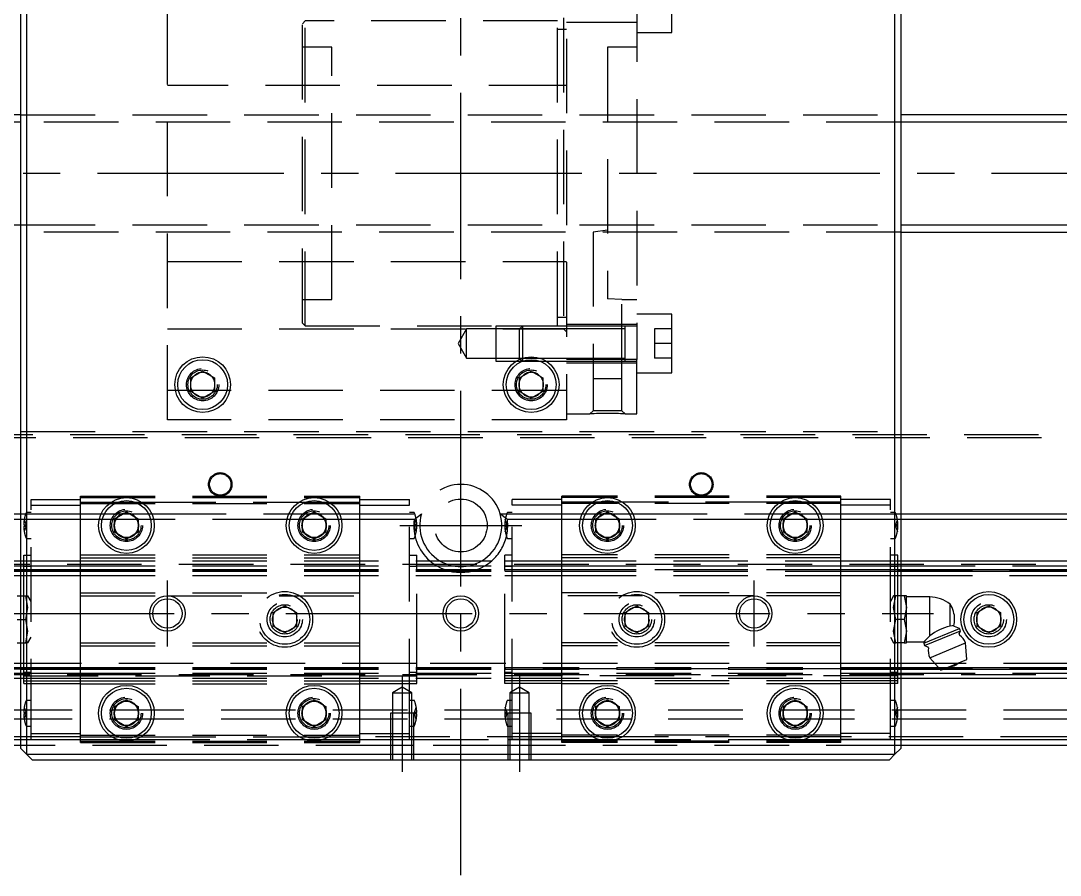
# Model space of a CAD drawing. Extents: x -33 to 1029, y -350 to 120.
# Drawn here: x 335 to 512.2, y -119.6 to 26 of the extents above; entities that cross this region are included whole.
import ezdxf

# ---------------------------------------------------------------- set-up
doc = ezdxf.new("R2010")
doc.units = 0
doc.linetypes.add('CENTER', pattern=[50.8, 31.75, -6.35, 6.35, -6.35])
doc.linetypes.add('DASHED', pattern=[19.05, 12.7, -6.35])
doc.layers.get('0').update_dxf_attribs({"linetype": 'CONTINUOUS'})
doc.layers.add('CENTER', color=1, linetype='CENTER')

msp = doc.modelspace()

# ---------------------------------------------------------------- linework, layer by layer
at = {"color": 7, "linetype": 'CONTINUOUS'}
for p, q in [((335, -98), (335, 98)), ((336, 99), (336, -99)), ((484, -99), (484, 99)), ((485, 98), (485, -98)), ((335, 10), (28, 10)), ((763, 10), (485, 10)), ((485, -10), (763, -10)), ((364, -34.85), (366, -33.69)), ((364, -37.15), (364, -34.85)), ((366, -33.69), (368, -34.85)), ((368, -34.85), (368, -37.15)), ((420, -34.85), (422, -33.69)), ((420, -37.15), (420, -34.85)), ((422, -33.69), (424, -34.85)), ((424, -34.85), (424, -37.15)), ((366, -38.31), (364, -37.15)), ((368, -37.15), (366, -38.31)), ((422, -38.31), (420, -37.15)), ((424, -37.15), (422, -38.31)), ((296.71, -58), (335, -58)), ((351, -58.85), (353, -57.69)), ((353, -57.69), (355, -58.85)), ((383, -58.85), (385, -57.69)), ((385, -57.69), (387, -58.85)), ((433, -58.85), (435, -57.69)), ((435, -57.69), (437, -58.85)), ((465, -58.85), (467, -57.69)), ((467, -57.69), (469, -58.85)), ((485, -58), (523.29, -58)), ((335, -59), (297.94, -59)), ((351, -61.15), (351, -58.85)), ((355, -58.85), (355, -61.15)), ((383, -61.15), (383, -58.85)), ((387, -58.85), (387, -61.15)), ((433, -61.15), (433, -58.85)), ((437, -58.85), (437, -61.15)), ((465, -61.15), (465, -58.85)), ((469, -58.85), (469, -61.15)), ((522.06, -59), (485, -59)), ((353, -62.31), (351, -61.15)), ((355, -61.15), (353, -62.31)), ((385, -62.31), (383, -61.15)), ((387, -61.15), (385, -62.31)), ((435, -62.31), (433, -61.15)), ((437, -61.15), (435, -62.31)), ((467, -62.31), (465, -61.15)), ((469, -61.15), (467, -62.31)), ((0, -66), (335, -66)), ((485, -66), (820, -66)), ((0, -67.52), (335, -67.52)), ((0, -67.8), (335, -67.8)), ((485, -67.52), (820, -67.52)), ((485, -67.8), (820, -67.8)), ((334.4, -72), (335, -72)), ((485.6, -72), (485, -72)), ((485.96, -72), (485.6, -72)), ((485.6, -72), (485.96, -74)), ((485.96, -74), (485.96, -72)), ((489.96, -72.15), (485.96, -72.15)), ((489.96, -78.83), (489.96, -72.15)), ((485.96, -74), (485.6, -76)), ((485.96, -78), (485.96, -74)), ((493.4, -77.18), (493.4, -73.4)), ((498, -74.85), (500, -73.69)), ((500, -73.69), (502, -74.85)), ((334.4, -76), (335, -76)), ((485.6, -76), (485, -76)), ((485.6, -76), (485.96, -78)), ((498, -77.15), (498, -74.85)), ((502, -74.85), (502, -77.15)), ((488.92, -80.08), (495.02, -77.56)), ((489.07, -80.45), (495.17, -77.93)), ((494.06, -77.07), (493.4, -77.18)), ((495.02, -77.56), (493.9, -77.09)), ((494.96, -78.44), (495.17, -77.93)), ((495.17, -77.93), (495.02, -77.56)), ((500, -78.31), (498, -77.15)), ((502, -77.15), (500, -78.31)), ((485.96, -78), (485.6, -80)), ((485.96, -80), (485.96, -78)), ((489.96, -78.83), (488.92, -79.85)), ((489.1, -79.64), (488.92, -80.08)), ((334.4, -80), (335, -80)), ((485.6, -80), (485, -80)), ((485.6, -80), (485.96, -80)), ((485.96, -79.85), (488.92, -79.85)), ((488.92, -80.08), (489.07, -80.45)), ((489.07, -80.45), (489.58, -80.66)), ((489.93, -82.53), (496.03, -80)), ((496.23, -82.84), (496.03, -80)), ((489.93, -82.53), (491.8, -84.68)), ((491.8, -84.68), (496.23, -82.84)), ((328.62, -84.2), (335, -84.2)), ((485, -84.2), (491.38, -84.2)), ((485, -84.48), (491.63, -84.48)), ((492.27, -84.48), (820, -84.48)), ((492.95, -84.2), (820, -84.2)), ((0, -86), (335, -86)), ((485, -86), (820, -86)), ((351, -90.85), (353, -89.69)), ((353, -89.69), (355, -90.85)), ((383, -90.85), (385, -89.69)), ((385, -89.69), (387, -90.85)), ((433, -90.85), (435, -89.69)), ((435, -89.69), (437, -90.85)), ((465, -90.85), (467, -89.69)), ((467, -89.69), (469, -90.85)), ((351, -93.15), (351, -90.85)), ((355, -90.85), (355, -93.15)), ((383, -93.15), (383, -90.85)), ((387, -90.85), (387, -93.15)), ((433, -93.15), (433, -90.85)), ((437, -90.85), (437, -93.15)), ((465, -93.15), (465, -90.85)), ((469, -90.85), (469, -93.15)), ((353, -94.31), (351, -93.15)), ((355, -93.15), (353, -94.31)), ((385, -94.31), (383, -93.15)), ((387, -93.15), (385, -94.31)), ((435, -94.31), (433, -93.15)), ((437, -93.15), (435, -94.31)), ((467, -94.31), (465, -93.15)), ((469, -93.15), (467, -94.31)), ((1, -96.5), (335, -96.5)), ((485, -96.5), (819, -96.5)), ((335, -97.5), (2, -97.5)), ((336, -99), (335, -98)), ((337, -100), (336, -99)), ((336, -99), (484, -99)), ((484, -99), (483, -100)), ((485, -98), (484, -99)), ((818, -97.5), (485, -97.5)), ((483, -100), (337, -100))]:
    msp.add_line(p, q, dxfattribs=at)
at = {"color": 3, "linetype": 'DASHED'}
for p, q in [((360, -42), (360, 42)), ((428, 42), (428, -42)), ((446, 24.01), (446, 34.01)), ((440, 31.7), (440, -31.7)), ((383.5, 26), (383, 25.5)), ((383, -25.5), (383, 25.5)), ((426.5, 26), (383.5, 26)), ((383.5, -26), (383.5, 26)), ((426.5, -26), (426.5, 26)), ((427.5, 26.5), (427.5, -26.5)), ((428, 25.76), (440, 25.76)), ((428, 24.5), (426.5, 24.5)), ((440, 24.01), (446, 24.01)), ((388, 21.5), (383, 21.5)), ((388, -21.5), (388, 21.5)), ((440, 21.5), (435, 21.5)), ((435, 21.5), (435, -21.36)), ((427.5, 15), (360, 15)), ((428, 15), (427.5, 15)), ((335, 10), (485, 10)), ((485, 8.75), (335, 8.75)), ((335, -8.75), (485, -8.75)), ((485, -10), (335, -10)), ((435, -9.69), (432.54, -10)), ((432.54, -10), (432.59, -9.99)), ((432.54, -10), (432.54, -35)), ((360, -15), (427.5, -15)), ((427.5, -15), (428, -15)), ((427.5, -15), (428, -15)), ((383, -21.5), (388, -21.5)), ((437.46, -21.5), (435, -21.36)), ((437.46, -35), (437.46, -21.5)), ((437.46, -21.5), (440, -21.5)), ((426.5, -24.5), (428, -24.5)), ((446, -24.01), (440, -24.01)), ((446, -34.01), (446, -24.01)), ((360, -26.5), (427.5, -26.5)), ((383, -25.5), (383.5, -26)), ((383.5, -26), (426.5, -26)), ((411, -26.51), (409.56, -29.01)), ((416, -26.51), (411, -26.51)), ((411, -29.01), (411, -26.51)), ((420.5, -26.01), (416, -26.01)), ((416, -26.01), (416, -32.01)), ((420, -26.51), (416, -26.51)), ((420.5, -26.01), (420, -26.51)), ((428, -26.51), (420, -26.51)), ((420, -31.51), (420, -26.51)), ((428, -26.01), (420.5, -26.01)), ((428, -26.01), (420.5, -26.01)), ((420.5, -26.01), (420.5, -31.49)), ((427.5, -26.5), (428, -27)), ((440, -25.76), (428, -25.76)), ((438.01, -26.01), (428, -26.01)), ((438, -26.51), (428, -26.51)), ((440, -26.01), (438, -26.01)), ((438, -32.01), (438, -26.01)), ((446, -26.51), (443, -26.51)), ((443, -26.51), (443, -29.01)), ((409.56, -29.01), (411, -31.51)), ((411, -31.51), (411, -29.01)), ((446, -29.01), (443, -29.01)), ((443, -29.01), (443, -31.51)), ((411, -31.51), (416, -31.51)), ((416, -31.51), (420, -31.51)), ((420, -31.51), (420.12, -31.64)), ((420, -31.51), (420.44, -31.51)), ((420.12, -31.64), (420.5, -32.01)), ((420.44, -31.51), (423.56, -31.51)), ((420.5, -31.49), (420.5, -32.01)), ((423.56, -31.51), (428, -31.51)), ((428, -31.51), (438, -31.51)), ((440, -31.7), (428, -31.7)), ((440, -41), (440, -31.7)), ((446, -31.51), (443, -31.51)), ((416, -32.01), (419.42, -32.01)), ((419.42, -32.01), (420.5, -32.01)), ((420.5, -32.01), (420.53, -32.01)), ((420.5, -32.01), (420.53, -32.01)), ((420.53, -32.01), (423.47, -32.01)), ((420.53, -32.01), (423.47, -32.01)), ((423.47, -32.01), (424.58, -32.01)), ((423.47, -32.01), (424.58, -32.01)), ((424.58, -32.01), (428, -32.01)), ((424.58, -32.01), (428, -32.01)), ((428, -32.01), (438.01, -32.01)), ((428, -32.26), (440, -32.26)), ((438, -32.01), (440, -32.01)), ((438, -32.01), (438, -32.01)), ((437.46, -35), (432.54, -35)), ((432.55, -35), (432.55, -40.45)), ((437.45, -40.45), (437.45, -35)), ((440, -34.01), (446, -34.01)), ((428, -37), (360, -37)), ((363.5, -36), (363.52, -35.7)), ((419.5, -36), (419.52, -35.7)), ((432.55, -40.45), (432, -41)), ((437.45, -40.45), (432.55, -40.45)), ((438, -41), (437.45, -40.45)), ((428, -42), (360, -42)), ((428, -41), (432, -41)), ((438, -41), (440, -41)), ((335, -44), (485, -44)), ((0.5, -44.5), (819.5, -44.5)), ((1, -45), (819, -45)), ((336.77, -56.55), (336.77, -55.55)), ((336.77, -55.55), (345.2, -55.55)), ((336.77, -95.45), (336.77, -56.55)), ((336.77, -56.55), (345.2, -56.55)), ((345.2, -56), (345.2, -55)), ((345.2, -55), (392.8, -55)), ((345.2, -55.25), (392.8, -55.25)), ((345.2, -65), (345.2, -56)), ((345.2, -56), (350.44, -56)), ((345.2, -56.25), (392.8, -56.25)), ((350.44, -56), (351.56, -56)), ((351.56, -56), (354.44, -56)), ((354.44, -56), (355.56, -56)), ((355.56, -56), (382.44, -56)), ((382.44, -56), (383.56, -56)), ((383.56, -56), (386.44, -56)), ((386.44, -56), (387.56, -56)), ((387.56, -56), (392.8, -56)), ((392.8, -56), (392.8, -55)), ((392.8, -55.55), (401.23, -55.55)), ((392.8, -65), (392.8, -56)), ((392.8, -56.55), (401.23, -56.55)), ((401.23, -56.55), (401.23, -55.55)), ((401.23, -92), (401.23, -56.55)), ((427.2, -55.55), (418.77, -55.55)), ((418.77, -56.55), (418.77, -55.55)), ((418.77, -92), (418.77, -56.55)), ((427.2, -56.55), (418.77, -56.55)), ((427.2, -56), (427.2, -55)), ((474.8, -55), (427.2, -55)), ((474.8, -55.25), (427.2, -55.25)), ((427.2, -65), (427.2, -56)), ((432.44, -56), (427.2, -56)), ((474.8, -56.25), (427.2, -56.25)), ((433.56, -56), (432.44, -56)), ((436.44, -56), (433.56, -56)), ((437.56, -56), (436.44, -56)), ((464.44, -56), (437.56, -56)), ((465.56, -56), (464.44, -56)), ((468.44, -56), (465.56, -56)), ((469.56, -56), (468.44, -56)), ((474.8, -56), (469.56, -56)), ((474.8, -56), (474.8, -55)), ((483.23, -55.55), (474.8, -55.55)), ((474.8, -65), (474.8, -56)), ((483.23, -56.55), (474.8, -56.55)), ((483.23, -56.55), (483.23, -55.55)), ((483.23, -95.45), (483.23, -56.55)), ((335, -58), (335.84, -58)), ((335.84, -58), (336.77, -58)), ((336.77, -57.8), (335.99, -57.8)), ((336.77, -58), (345.2, -58)), ((345.2, -58), (348.69, -58)), ((348.69, -58), (349.25, -58)), ((349.25, -58), (351.11, -58)), ((351.11, -58), (351.5, -58)), ((351.5, -58), (352.36, -58)), ((352.36, -58), (352.46, -58)), ((352.46, -58), (352.5, -58)), ((352.5, -58), (353.5, -58)), ((353.5, -58), (353.54, -58)), ((353.54, -58), (353.64, -58)), ((353.64, -58), (354.5, -58)), ((354.5, -58), (354.89, -58)), ((354.89, -58), (356.75, -58)), ((356.75, -58), (357.31, -58)), ((357.31, -58), (380.69, -58)), ((380.69, -58), (381.25, -58)), ((381.25, -58), (383.11, -58)), ((383.11, -58), (383.5, -58)), ((383.5, -58), (384.36, -58)), ((384.36, -58), (384.46, -58)), ((384.46, -58), (384.5, -58)), ((384.5, -58), (385.5, -58)), ((385.5, -58), (385.54, -58)), ((385.54, -58), (385.64, -58)), ((385.64, -58), (386.5, -58)), ((386.5, -58), (386.89, -58)), ((386.89, -58), (388.75, -58)), ((388.75, -58), (389.31, -58)), ((389.31, -58), (403.29, -58)), ((402.01, -57.8), (401.23, -57.8)), ((402.06, -59), (403.29, -58)), ((416.71, -58), (417.84, -58)), ((417.64, -58.74), (416.71, -58)), ((417.84, -58), (418.77, -58)), ((418.77, -57.8), (417.99, -57.8)), ((418.77, -58), (427.2, -58)), ((427.2, -58), (430.69, -58)), ((430.69, -58), (431.25, -58)), ((431.25, -58), (433.11, -58)), ((433.11, -58), (433.5, -58)), ((433.5, -58), (434.36, -58)), ((434.36, -58), (434.46, -58)), ((434.46, -58), (434.5, -58)), ((434.5, -58), (435.5, -58)), ((435.5, -58), (435.54, -58)), ((435.54, -58), (435.64, -58)), ((435.64, -58), (436.5, -58)), ((436.5, -58), (436.89, -58)), ((436.89, -58), (438.75, -58)), ((438.75, -58), (439.31, -58)), ((439.31, -58), (462.69, -58)), ((462.69, -58), (463.25, -58)), ((463.25, -58), (465.11, -58)), ((465.11, -58), (465.5, -58)), ((465.5, -58), (466.36, -58)), ((466.36, -58), (466.46, -58)), ((466.46, -58), (466.5, -58)), ((466.5, -58), (467.5, -58)), ((467.5, -58), (467.54, -58)), ((467.54, -58), (467.64, -58)), ((467.64, -58), (468.5, -58)), ((468.5, -58), (468.89, -58)), ((468.89, -58), (470.75, -58)), ((470.75, -58), (471.31, -58)), ((471.31, -58), (474.8, -58)), ((474.8, -58), (483.23, -58)), ((484.01, -57.8), (483.23, -57.8)), ((483.23, -58), (484.16, -58)), ((484.16, -58), (485, -58)), ((335.58, -59), (335, -59)), ((335.5, -59.9), (335.58, -59.9)), ((335.58, -60.1), (335.5, -60.1)), ((335.58, -59), (335.9, -59.9)), ((336.77, -59), (335.58, -59)), ((335.58, -59.9), (335.9, -59.9)), ((335.58, -59.9), (335.58, -60.1)), ((335.9, -60.1), (335.58, -61)), ((335.58, -60.1), (335.9, -60.1)), ((335.9, -59.9), (335.94, -60)), ((335.9, -60.1), (335.94, -60)), ((345.2, -59), (336.77, -59)), ((348.36, -59), (345.2, -59)), ((348.87, -59), (348.36, -59)), ((350.44, -59), (348.87, -59)), ((350.71, -59), (350.44, -59)), ((350.5, -60), (350.53, -59.59)), ((351, -59), (350.71, -59)), ((351.15, -59), (351, -59)), ((351.2, -59), (351.15, -59)), ((354.8, -59), (351.2, -59)), ((354.85, -59), (354.8, -59)), ((355, -59), (354.85, -59)), ((355.29, -59), (355, -59)), ((355.56, -59), (355.29, -59)), ((357.13, -59), (355.56, -59)), ((357.64, -59), (357.13, -59)), ((380.36, -59), (357.64, -59)), ((380.87, -59), (380.36, -59)), ((382.44, -59), (380.87, -59)), ((382.71, -59), (382.44, -59)), ((382.5, -60), (382.53, -59.59)), ((383, -59), (382.71, -59)), ((383.15, -59), (383, -59)), ((383.2, -59), (383.15, -59)), ((386.8, -59), (383.2, -59)), ((386.85, -59), (386.8, -59)), ((387, -59), (386.85, -59)), ((387.29, -59), (387, -59)), ((387.56, -59), (387.29, -59)), ((389.13, -59), (387.56, -59)), ((389.64, -59), (389.13, -59)), ((402.06, -59), (389.64, -59)), ((402.1, -59.9), (402.06, -60)), ((402.1, -60.1), (402.06, -60)), ((402.1, -59.9), (402.42, -59)), ((402.42, -59.9), (402.1, -59.9)), ((402.42, -61), (402.1, -60.1)), ((402.42, -60.1), (402.1, -60.1)), ((402.42, -60.1), (402.42, -59.9)), ((402.42, -59.9), (402.5, -59.9)), ((402.5, -60.1), (402.42, -60.1)), ((417.58, -59.9), (417.5, -59.9)), ((417.5, -60.1), (417.58, -60.1)), ((417.9, -59.9), (417.58, -59)), ((417.58, -59.9), (417.9, -59.9)), ((417.58, -60.1), (417.58, -59.9)), ((417.58, -61), (417.9, -60.1)), ((417.58, -60.1), (417.9, -60.1)), ((417.94, -59), (417.64, -58.74)), ((417.9, -59.9), (417.94, -60)), ((417.9, -60.1), (417.94, -60)), ((418.77, -59), (417.94, -59)), ((427.2, -59), (418.77, -59)), ((430.36, -59), (427.2, -59)), ((430.87, -59), (430.36, -59)), ((432.44, -59), (430.87, -59)), ((432.71, -59), (432.44, -59)), ((432.5, -60), (432.53, -59.59)), ((433, -59), (432.71, -59)), ((433.15, -59), (433, -59)), ((433.2, -59), (433.15, -59)), ((436.8, -59), (433.2, -59)), ((436.85, -59), (436.8, -59)), ((437, -59), (436.85, -59)), ((437.29, -59), (437, -59)), ((437.56, -59), (437.29, -59)), ((439.13, -59), (437.56, -59)), ((439.64, -59), (439.13, -59)), ((462.36, -59), (439.64, -59)), ((462.87, -59), (462.36, -59)), ((464.44, -59), (462.87, -59)), ((464.71, -59), (464.44, -59)), ((464.5, -60), (464.53, -59.59)), ((465, -59), (464.71, -59)), ((465.15, -59), (465, -59)), ((465.2, -59), (465.15, -59)), ((468.8, -59), (465.2, -59)), ((468.85, -59), (468.8, -59)), ((469, -59), (468.85, -59)), ((469.29, -59), (469, -59)), ((469.56, -59), (469.29, -59)), ((471.13, -59), (469.56, -59)), ((471.64, -59), (471.13, -59)), ((474.8, -59), (471.64, -59)), ((483.23, -59), (474.8, -59)), ((484.42, -59), (483.23, -59)), ((484.1, -59.9), (484.06, -60)), ((484.1, -60.1), (484.06, -60)), ((484.42, -59), (484.1, -59.9)), ((484.42, -59.9), (484.1, -59.9)), ((484.1, -60.1), (484.42, -61)), ((484.42, -60.1), (484.1, -60.1)), ((485, -59), (484.42, -59)), ((484.5, -59.9), (484.42, -59.9)), ((484.42, -59.9), (484.42, -60.1)), ((484.42, -60.1), (484.5, -60.1)), ((335.99, -62.2), (336.77, -62.2)), ((401.23, -62.2), (402.01, -62.2)), ((417.99, -62.2), (418.77, -62.2)), ((483.23, -62.2), (484.01, -62.2)), ((335.5, -65.07), (336.77, -65.07)), ((335.5, -67.67), (335.5, -65.07)), ((335.5, -65.08), (336.77, -65.08)), ((345.2, -65), (392.8, -65)), ((345.2, -65.5), (345.2, -65)), ((345.2, -71.5), (345.2, -65.5)), ((345.2, -65.5), (392.8, -65.5)), ((392.8, -65.5), (392.8, -65)), ((392.8, -71.5), (392.8, -65.5)), ((401.23, -65.07), (402.5, -65.07)), ((401.23, -65.08), (402.5, -65.08)), ((402.5, -67.67), (402.5, -65.07)), ((418.77, -65.07), (417.5, -65.07)), ((417.5, -67.67), (417.5, -65.07)), ((418.77, -65.08), (417.5, -65.08)), ((427.2, -65.5), (427.2, -65)), ((474.8, -65), (427.2, -65)), ((427.2, -71.5), (427.2, -65.5)), ((474.8, -65.5), (427.2, -65.5)), ((474.8, -65.5), (474.8, -65)), ((474.8, -71.5), (474.8, -65.5)), ((484.5, -65.07), (483.23, -65.07)), ((484.5, -65.08), (483.23, -65.08)), ((484.5, -67.67), (484.5, -65.07)), ((0, -66.6), (820, -66.6)), ((0, -66.85), (335, -66.85)), ((335, -66), (335.5, -66)), ((335, -66.85), (335.5, -66.85)), ((335.5, -66), (336.77, -66)), ((335.5, -66.85), (336.77, -66.85)), ((335.5, -66.92), (336.77, -66.92)), ((336.77, -66), (345.2, -66)), ((336.77, -66.85), (345.2, -66.85)), ((345.2, -66), (402.5, -66)), ((345.2, -66.85), (402.5, -66.85)), ((401.23, -66.92), (402.5, -66.92)), ((402.5, -66), (417.5, -66)), ((402.5, -66.85), (417.5, -66.85)), ((417.5, -66), (418.77, -66)), ((417.5, -66.85), (418.77, -66.85)), ((417.5, -66.92), (418.77, -66.92)), ((418.77, -66), (427.2, -66)), ((418.77, -66.85), (427.2, -66.85)), ((427.2, -66), (474.8, -66)), ((427.2, -66.85), (474.8, -66.85)), ((474.8, -66), (483.23, -66)), ((474.8, -66.85), (483.23, -66.85)), ((483.23, -66), (484.5, -66)), ((483.23, -66.85), (484.5, -66.85)), ((483.23, -66.92), (484.5, -66.92)), ((484.5, -66), (485, -66)), ((484.5, -66.85), (485, -66.85)), ((485, -66.85), (820, -66.85)), ((0, -67.58), (335.5, -67.58)), ((0, -68.5), (335.5, -68.5)), ((335, -67.52), (335.5, -67.52)), ((335, -67.8), (335.5, -67.8)), ((335.5, -67.52), (336.77, -67.52)), ((335.5, -67.58), (336.77, -67.58)), ((335.5, -72), (335.5, -67.67)), ((335.5, -67.8), (336.77, -67.8)), ((335.5, -68.5), (336.77, -68.5)), ((336.77, -67.52), (345.2, -67.52)), ((336.77, -67.58), (345.2, -67.58)), ((336.77, -67.8), (345.2, -67.8)), ((336.77, -68.5), (345.2, -68.5)), ((345.2, -67.52), (402.5, -67.52)), ((345.2, -67.58), (402.5, -67.58)), ((345.2, -67.8), (402.5, -67.8)), ((345.2, -68.5), (402.5, -68.5)), ((402.5, -67.52), (417.5, -67.52)), ((402.5, -67.58), (417.5, -67.58)), ((402.5, -84.33), (402.5, -67.67)), ((402.5, -67.8), (417.5, -67.8)), ((402.5, -68.5), (417.5, -68.5)), ((417.5, -67.52), (418.77, -67.52)), ((418.77, -67.58), (417.5, -67.58)), ((417.5, -84.33), (417.5, -67.67)), ((417.5, -67.8), (418.77, -67.8)), ((417.5, -68.5), (418.77, -68.5)), ((418.77, -67.52), (427.2, -67.52)), ((427.2, -67.58), (418.77, -67.58)), ((418.77, -67.8), (427.2, -67.8)), ((418.77, -68.5), (427.2, -68.5)), ((427.2, -67.52), (474.8, -67.52)), ((474.8, -67.58), (427.2, -67.58)), ((427.2, -67.8), (474.8, -67.8)), ((427.2, -68.5), (474.8, -68.5)), ((474.8, -67.52), (483.23, -67.52)), ((483.23, -67.58), (474.8, -67.58)), ((474.8, -67.8), (483.23, -67.8)), ((474.8, -68.5), (483.23, -68.5)), ((483.23, -67.52), (484.5, -67.52)), ((484.5, -67.58), (483.23, -67.58)), ((483.23, -67.8), (484.5, -67.8)), ((483.23, -68.5), (484.5, -68.5)), ((484.5, -67.52), (485, -67.52)), ((484.5, -67.58), (820, -67.58)), ((484.5, -72), (484.5, -67.67)), ((484.5, -67.8), (485, -67.8)), ((484.5, -68.5), (820, -68.5)), ((335, -72), (335.87, -72)), ((335.5, -80), (335.5, -72)), ((335.87, -72), (336.22, -72)), ((336.22, -74), (335.87, -72)), ((336.77, -72.94), (336.22, -72)), ((345.2, -72), (345.2, -71.5)), ((345.2, -71.5), (392.8, -71.5)), ((345.2, -80), (345.2, -72)), ((345.2, -72), (360, -72)), ((360, -72), (392.8, -72)), ((392.8, -72), (392.8, -71.5)), ((392.8, -80), (392.8, -72)), ((427.2, -72), (427.2, -71.5)), ((474.8, -71.5), (427.2, -71.5)), ((427.2, -80), (427.2, -72)), ((460, -72), (427.2, -72)), ((474.8, -72), (460, -72)), ((474.8, -72), (474.8, -71.5)), ((474.8, -80), (474.8, -72)), ((483.78, -72), (483.23, -72.94)), ((484.13, -72), (483.78, -72)), ((483.78, -74), (484.13, -72)), ((485, -72), (484.13, -72)), ((484.5, -80), (484.5, -72)), ((335.87, -76), (336.22, -74)), ((378, -74.85), (380, -73.69)), ((380, -73.69), (382, -74.85)), ((438, -74.85), (440, -73.69)), ((440, -73.69), (442, -74.85)), ((484.13, -76), (483.78, -74)), ((335, -76), (335.87, -76)), ((336.22, -78), (335.87, -76)), ((377.5, -76), (377.53, -75.59)), ((378, -77.15), (378, -74.85)), ((382, -74.85), (382, -77.15)), ((437.5, -76), (437.53, -75.59)), ((438, -77.15), (438, -74.85)), ((442, -74.85), (442, -77.15)), ((483.78, -78), (484.13, -76)), ((485, -76), (484.13, -76)), ((497.5, -76), (497.53, -75.59)), ((380, -78.31), (378, -77.15)), ((382, -77.15), (380, -78.31)), ((440, -78.31), (438, -77.15)), ((442, -77.15), (440, -78.31)), ((335.87, -80), (336.22, -78)), ((336.22, -80), (336.77, -79.06)), ((483.23, -79.06), (483.78, -80)), ((484.13, -80), (483.78, -78)), ((335, -80), (335.87, -80)), ((335.5, -84.33), (335.5, -80)), ((336.22, -80), (335.87, -80)), ((345.2, -80.5), (345.2, -80)), ((345.2, -80), (392.8, -80)), ((345.2, -86.5), (345.2, -80.5)), ((345.2, -80.5), (392.8, -80.5)), ((392.8, -80.5), (392.8, -80)), ((392.8, -86.5), (392.8, -80.5)), ((427.2, -80.5), (427.2, -80)), ((474.8, -80), (427.2, -80)), ((427.2, -86.5), (427.2, -80.5)), ((474.8, -80.5), (427.2, -80.5)), ((474.8, -80.5), (474.8, -80)), ((474.8, -86.5), (474.8, -80.5)), ((483.78, -80), (484.13, -80)), ((485, -80), (484.13, -80)), ((484.5, -84.33), (484.5, -80)), ((335.5, -83.5), (0, -83.5)), ((0, -84.42), (335.5, -84.42)), ((335, -84.2), (335.5, -84.2)), ((335, -84.48), (335.5, -84.48)), ((336.77, -83.5), (335.5, -83.5)), ((335.5, -84.2), (336.77, -84.2)), ((335.5, -86.93), (335.5, -84.33)), ((335.5, -84.42), (336.77, -84.42)), ((335.5, -84.48), (336.77, -84.48)), ((345.2, -83.5), (336.77, -83.5)), ((336.77, -84.2), (345.2, -84.2)), ((336.77, -84.42), (345.2, -84.42)), ((336.77, -84.48), (345.2, -84.48)), ((402.5, -83.5), (345.2, -83.5)), ((345.2, -84.2), (402.5, -84.2)), ((345.2, -84.42), (402.5, -84.42)), ((345.2, -84.48), (402.5, -84.48)), ((417.5, -83.5), (402.5, -83.5)), ((402.5, -84.2), (417.5, -84.2)), ((402.5, -86.93), (402.5, -84.33)), ((402.5, -84.42), (417.5, -84.42)), ((402.5, -84.48), (417.5, -84.48)), ((474.8, -83.5), (417.5, -83.5)), ((417.5, -84.2), (474.8, -84.2)), ((417.5, -86.93), (417.5, -84.33)), ((474.8, -84.42), (417.5, -84.42)), ((417.5, -84.48), (474.8, -84.48)), ((483.23, -83.5), (474.8, -83.5)), ((474.8, -84.2), (483.23, -84.2)), ((483.23, -84.42), (474.8, -84.42)), ((474.8, -84.48), (483.23, -84.48)), ((484.5, -83.5), (483.23, -83.5)), ((483.23, -84.2), (484.5, -84.2)), ((484.5, -84.42), (483.23, -84.42)), ((483.23, -84.48), (484.5, -84.48)), ((820, -83.5), (484.5, -83.5)), ((484.5, -84.2), (485, -84.2)), ((484.5, -86.93), (484.5, -84.33)), ((484.5, -84.42), (820, -84.42)), ((484.5, -84.48), (485, -84.48)), ((491.38, -84.2), (492.95, -84.2)), ((491.63, -84.48), (492.27, -84.48)), ((0, -85.15), (335, -85.15)), ((0, -85.4), (820, -85.4)), ((335, -85.15), (335.5, -85.15)), ((335, -86), (335.5, -86)), ((336.77, -85.08), (335.5, -85.08)), ((335.5, -85.15), (336.77, -85.15)), ((335.5, -85.6), (402.5, -85.6)), ((335.5, -86), (336.77, -86)), ((335.5, -86.46), (336.77, -86.46)), ((336.77, -85.15), (345.2, -85.15)), ((336.77, -86), (345.2, -86)), ((336.77, -86.46), (345.2, -86.46)), ((345.2, -85.15), (402.5, -85.15)), ((345.2, -86), (402.5, -86)), ((345.2, -87), (345.2, -86.5)), ((345.2, -86.5), (392.8, -86.5)), ((392.8, -86.46), (401.23, -86.46)), ((392.8, -87), (392.8, -86.5)), ((402.5, -85.08), (401.23, -85.08)), ((401.23, -86.46), (402.5, -86.46)), ((402.5, -85.15), (417.5, -85.15)), ((402.5, -86), (417.5, -86)), ((418.77, -85.08), (417.5, -85.08)), ((417.5, -85.15), (474.8, -85.15)), ((484.5, -85.6), (417.5, -85.6)), ((417.5, -86), (474.8, -86)), ((418.77, -86.46), (417.5, -86.46)), ((427.2, -86.46), (418.77, -86.46)), ((427.2, -87), (427.2, -86.5)), ((474.8, -86.5), (427.2, -86.5)), ((474.8, -85.15), (483.23, -85.15)), ((474.8, -86), (483.23, -86)), ((483.23, -86.46), (474.8, -86.46)), ((474.8, -87), (474.8, -86.5)), ((484.5, -85.08), (483.23, -85.08)), ((483.23, -85.15), (484.5, -85.15)), ((483.23, -86), (484.5, -86)), ((484.5, -86.46), (483.23, -86.46)), ((484.5, -85.15), (485, -85.15)), ((484.5, -86), (485, -86)), ((485, -85.15), (820, -85.15)), ((335.5, -86.92), (336.77, -86.92)), ((335.5, -86.93), (336.77, -86.93)), ((336.77, -86.93), (345.2, -86.93)), ((345.2, -96), (345.2, -87)), ((345.2, -87), (392.8, -87)), ((392.8, -86.93), (401.23, -86.93)), ((392.8, -96), (392.8, -87)), ((400, -87.55), (398.35, -88.5)), ((398.35, -88.5), (398.35, -92)), ((398.35, -88.5), (401.65, -88.5)), ((401.65, -88.5), (400, -87.55)), ((401.23, -86.92), (402.5, -86.92)), ((401.23, -86.93), (402.5, -86.93)), ((401.65, -92), (401.65, -88.5)), ((418.77, -86.92), (417.5, -86.92)), ((418.77, -86.93), (417.5, -86.93)), ((420, -87.55), (418.35, -88.5)), ((418.35, -88.5), (418.35, -92)), ((418.35, -88.5), (421.65, -88.5)), ((427.2, -86.93), (418.77, -86.93)), ((421.65, -88.5), (420, -87.55)), ((421.65, -92), (421.65, -88.5)), ((427.2, -96), (427.2, -87)), ((474.8, -87), (427.2, -87)), ((483.23, -86.93), (474.8, -86.93)), ((474.8, -96), (474.8, -87)), ((484.5, -86.92), (483.23, -86.92)), ((484.5, -86.93), (483.23, -86.93)), ((336.77, -89.8), (335.99, -89.8)), ((402.01, -89.8), (401.23, -89.8)), ((418.77, -89.8), (417.99, -89.8)), ((484.01, -89.8), (483.23, -89.8)), ((820, -91.5), (0, -91.5)), ((335.5, -91.9), (335.58, -91.9)), ((335.58, -92.1), (335.5, -92.1)), ((335.58, -91), (335.9, -91.9)), ((335.58, -91.9), (335.9, -91.9)), ((335.58, -91.9), (335.58, -92.1)), ((335.9, -92.1), (335.58, -93)), ((335.58, -92.1), (335.9, -92.1)), ((335.9, -91.9), (335.94, -92)), ((335.9, -92.1), (335.94, -92)), ((350.5, -92), (350.53, -91.59)), ((382.5, -92), (382.53, -91.59)), ((398, -92), (398, -100)), ((402, -92), (398, -92)), ((398.35, -92), (398.35, -100)), ((401.23, -95.45), (401.23, -92)), ((401.65, -100), (401.65, -92)), ((402, -100), (402, -92)), ((402.1, -91.9), (402.06, -92)), ((402.1, -92.1), (402.06, -92)), ((402.1, -91.9), (402.42, -91)), ((402.42, -91.9), (402.1, -91.9)), ((402.42, -93), (402.1, -92.1)), ((402.42, -92.1), (402.1, -92.1)), ((402.42, -92.1), (402.42, -91.9)), ((402.42, -91.9), (402.5, -91.9)), ((402.5, -92.1), (402.42, -92.1)), ((417.58, -91.9), (417.5, -91.9)), ((417.5, -92.1), (417.58, -92.1)), ((417.9, -91.9), (417.58, -91)), ((417.58, -91.9), (417.9, -91.9)), ((417.58, -92.1), (417.58, -91.9)), ((417.58, -93), (417.9, -92.1)), ((417.58, -92.1), (417.9, -92.1)), ((417.9, -91.9), (417.94, -92)), ((417.9, -92.1), (417.94, -92)), ((418, -92), (418, -100)), ((422, -92), (418, -92)), ((418.35, -92), (418.35, -100)), ((418.77, -95.45), (418.77, -92)), ((421.65, -100), (421.65, -92)), ((422, -100), (422, -92)), ((432.5, -92), (432.53, -91.59)), ((464.5, -92), (464.53, -91.59)), ((484.1, -91.9), (484.06, -92)), ((484.1, -92.1), (484.06, -92)), ((484.42, -91), (484.1, -91.9)), ((484.42, -91.9), (484.1, -91.9)), ((484.1, -92.1), (484.42, -93)), ((484.42, -92.1), (484.1, -92.1)), ((484.5, -91.9), (484.42, -91.9)), ((484.42, -91.9), (484.42, -92.1)), ((484.42, -92.1), (484.5, -92.1)), ((820, -93), (0, -93)), ((335.99, -94.2), (336.77, -94.2)), ((336.77, -96.45), (336.77, -95.45)), ((336.77, -95.45), (345.2, -95.45)), ((392.8, -95.45), (398, -95.45)), ((398, -95.45), (401.23, -95.45)), ((401.23, -94.2), (402, -94.2)), ((401.23, -96.45), (401.23, -95.45)), ((402, -94.2), (402.01, -94.2)), ((417.99, -94.2), (418, -94.2)), ((418, -94.2), (418.77, -94.2)), ((422, -95.45), (418.77, -95.45)), ((418.77, -96.45), (418.77, -95.45)), ((427.2, -95.45), (422, -95.45)), ((483.23, -95.45), (474.8, -95.45)), ((483.23, -94.2), (484.01, -94.2)), ((483.23, -96.45), (483.23, -95.45)), ((345.2, -96), (0.5, -96)), ((335, -96.5), (345.2, -96.5)), ((336.77, -96.45), (345.2, -96.45)), ((345.2, -95.75), (392.8, -95.75)), ((345.2, -97), (345.2, -96)), ((345.2, -96), (350.44, -96)), ((345.2, -96.5), (351.48, -96.5)), ((345.2, -96.75), (392.8, -96.75)), ((345.2, -97), (392.8, -97)), ((350.44, -96), (351.56, -96)), ((351.48, -96.5), (354.52, -96.5)), ((351.56, -96), (354.44, -96)), ((354.44, -96), (355.56, -96)), ((354.52, -96.5), (383.48, -96.5)), ((355.56, -96), (382.44, -96)), ((382.44, -96), (383.56, -96)), ((383.48, -96.5), (386.52, -96.5)), ((383.56, -96), (386.44, -96)), ((386.44, -96), (387.56, -96)), ((386.52, -96.5), (392.8, -96.5)), ((387.56, -96), (392.8, -96)), ((392.8, -97), (392.8, -96)), ((427.2, -96), (392.8, -96)), ((392.8, -96.45), (398, -96.45)), ((392.8, -96.5), (398, -96.5)), ((398, -96.45), (401.23, -96.45)), ((398, -96.5), (402, -96.5)), ((402, -96.5), (418, -96.5)), ((418, -96.5), (422, -96.5)), ((422, -96.45), (418.77, -96.45)), ((427.2, -96.45), (422, -96.45)), ((422, -96.5), (427.2, -96.5)), ((474.8, -95.75), (427.2, -95.75)), ((427.2, -97), (427.2, -96)), ((432.44, -96), (427.2, -96)), ((427.2, -96.5), (433.48, -96.5)), ((474.8, -96.75), (427.2, -96.75)), ((474.8, -97), (427.2, -97)), ((433.56, -96), (432.44, -96)), ((433.48, -96.5), (436.52, -96.5)), ((436.44, -96), (433.56, -96)), ((437.56, -96), (436.44, -96)), ((436.52, -96.5), (465.48, -96.5)), ((464.44, -96), (437.56, -96)), ((465.56, -96), (464.44, -96)), ((465.48, -96.5), (468.52, -96.5)), ((468.44, -96), (465.56, -96)), ((469.56, -96), (468.44, -96)), ((468.52, -96.5), (474.8, -96.5)), ((474.8, -96), (469.56, -96)), ((474.8, -97), (474.8, -96)), ((819.5, -96), (474.8, -96)), ((483.23, -96.45), (474.8, -96.45)), ((474.8, -96.5), (485, -96.5)), ((398, -97.5), (335, -97.5)), ((402, -97.5), (398, -97.5)), ((418, -97.5), (402, -97.5)), ((422, -97.5), (418, -97.5)), ((485, -97.5), (422, -97.5))]:
    msp.add_line(p, q, dxfattribs=at)
at = {"color": 3, "linetype": 'CONTINUOUS'}
for p, q in [((335, 8.75), (28, 8.75)), ((763, 8.75), (485, 8.75)), ((28, -8.75), (335, -8.75)), ((485, -8.75), (763, -8.75))]:
    msp.add_line(p, q, dxfattribs=at)
at = {"color": 7, "linetype": 'CONTINUOUS'}
for centre, radius in [((366, -36), 4.75), ((366, -36), 4.25), ((422, -36), 4.75), ((422, -36), 4.25), ((353, -60), 4.75), ((353, -60), 4.25), ((385, -60), 4.75), ((385, -60), 4.25), ((435, -60), 4.75), ((435, -60), 4.25), ((467, -60), 4.75), ((467, -60), 4.25), ((360, -75), 2.5), ((410, -75), 3), ((410, -75), 2.5), ((460, -75), 2.5), ((500, -76), 4.75), ((500, -76), 4.25), ((353, -92), 4.75), ((353, -92), 4.25), ((385, -92), 4.75), ((385, -92), 4.25), ((435, -92), 4.75), ((435, -92), 4.25), ((467, -92), 4.75), ((467, -92), 4.25)]:
    msp.add_circle(centre, radius, dxfattribs=at)
at = {"color": 3, "linetype": 'DASHED'}
for centre, radius in [((366, -36), 2.75), ((366, -36), 2.5), ((422, -36), 2.75), ((422, -36), 2.5), ((369, -53), 2), ((369, -53), 1.83), ((451, -53), 2), ((451, -53), 1.83), ((410, -60), 4.5), ((353, -60), 2.75), ((353, -60), 2.5), ((353, -60), 2.07), ((385, -60), 2.75), ((385, -60), 2.5), ((385, -60), 2.07), ((435, -60), 2.75), ((435, -60), 2.5), ((435, -60), 2.07), ((467, -60), 2.75), ((467, -60), 2.5), ((467, -60), 2.07), ((380, -76), 4.75), ((380, -76), 4.25), ((440, -76), 4.75), ((440, -76), 4.25), ((380, -76), 3), ((380, -76), 2.5), ((380, -76), 2.1), ((440, -76), 3), ((440, -76), 2.5), ((440, -76), 2.1), ((500, -76), 3), ((500, -76), 2.5), ((353, -92), 2.75), ((353, -92), 2.5), ((353, -92), 2.07), ((385, -92), 2.75), ((385, -92), 2.5), ((385, -92), 2.07), ((435, -92), 2.75), ((435, -92), 2.5), ((435, -92), 2.07), ((467, -92), 2.75), ((467, -92), 2.5), ((467, -92), 2.07)]:
    msp.add_circle(centre, radius, dxfattribs=at)
at = {"color": 3, "linetype": 'CONTINUOUS'}
for centre in [(360, -75), (460, -75)]:
    msp.add_circle(centre, 3, dxfattribs=at)
at = {"color": 3, "linetype": 'DASHED'}
for centre, radius, start, end in [((366, -36), 2.1, 162.2472, 180), ((366, -36), 2.1, 137.7528, 162.2472), ((366, -36), 2.1, 102.2472, 137.7528), ((366, -36), 2.1, 77.7528, 102.2472), ((366, -36), 2.1, 42.2472, 77.7528), ((366, -36), 2.1, 17.7528, 42.2472), ((366, -36), 2.1, 342.2472, 17.7528), ((422, -36), 2.1, 162.2472, 180), ((422, -36), 2.1, 137.7528, 162.2472), ((422, -36), 2.1, 102.2472, 137.7528), ((422, -36), 2.1, 77.7528, 102.2472), ((422, -36), 2.1, 42.2472, 77.7528), ((422, -36), 2.1, 17.7528, 42.2472), ((422, -36), 2.1, 342.2472, 17.7528), ((366, -36), 2.1, 180, 197.7528), ((366, -36), 2.1, 197.7528, 222.2472), ((366, -36), 2.1, 317.7528, 342.2472), ((422, -36), 2.1, 180, 197.7528), ((422, -36), 2.1, 197.7528, 222.2472), ((422, -36), 2.1, 317.7528, 342.2472), ((366, -36), 2.1, 222.2472, 257.7528), ((366, -36), 2.1, 257.7528, 282.2472), ((366, -36), 2.1, 282.2472, 317.7528), ((422, -36), 2.1, 222.2472, 257.7528), ((422, -36), 2.1, 257.7528, 282.2472), ((422, -36), 2.1, 282.2472, 317.7528), ((435, -84.84), 43.95, 86.0856, 93.9144), ((410, -60), 7, 16.6015, 163.3985), ((341.5, -60), 6, 159.1494, 170.4059), ((335.99, -57.9), 0.1, 90, 159.1494), ((353, -60), 2.1, 102.2472, 137.7528), ((353, -60), 2.06, 105.9141, 134.0859), ((353, -60), 2.06, 74.0859, 105.9141), ((353, -60), 2.1, 77.7528, 102.2472), ((353, -60), 2.1, 42.2472, 77.7528), ((353, -60), 2.06, 45.9141, 74.0859), ((385, -60), 2.1, 102.2472, 137.7528), ((385, -60), 2.06, 105.9141, 134.0859), ((385, -60), 2.06, 74.0859, 105.9141), ((385, -60), 2.1, 77.7528, 102.2472), ((385, -60), 2.1, 42.2472, 77.7528), ((385, -60), 2.06, 45.9141, 74.0859), ((402.01, -57.9), 0.1, 20.8506, 90), ((396.5, -60), 6, 9.5941, 20.8506), ((410, -60), 7, 163.3985, 238.9973), ((410, -60), 7, 301.0027, 16.6015), ((423.5, -60), 6, 159.1494, 170.4059), ((417.99, -57.9), 0.1, 90, 159.1494), ((435, -60), 2.1, 102.2472, 137.7528), ((435, -60), 2.06, 105.9141, 134.0859), ((435, -60), 2.06, 74.0859, 105.9141), ((435, -60), 2.1, 77.7528, 102.2472), ((435, -60), 2.1, 42.2472, 77.7528), ((435, -60), 2.06, 45.9141, 74.0859), ((467, -60), 2.1, 102.2472, 137.7528), ((467, -60), 2.06, 105.9141, 134.0859), ((467, -60), 2.06, 74.0859, 105.9141), ((467, -60), 2.1, 77.7528, 102.2472), ((467, -60), 2.1, 42.2472, 77.7528), ((467, -60), 2.06, 45.9141, 74.0859), ((484.01, -57.9), 0.1, 20.8506, 90), ((478.5, -60), 6, 9.5941, 20.8506), ((341.5, -60), 6, 170.4203, 179.0449), ((341.5, -60), 6, 180.9551, 189.5797), ((353, -60), 2.1, 162.2472, 180), ((353, -60), 2.1, 180, 197.7528), ((353, -60), 2.06, 165.9141, 194.0859), ((353, -60), 2.06, 134.0859, 165.9141), ((353, -60), 2.1, 137.7528, 162.2472), ((353, -60), 2.06, 14.0859, 45.9141), ((353, -60), 2.1, 17.7528, 42.2472), ((353, -60), 2.1, 342.2472, 17.7528), ((353, -60), 2.06, 0, 14.0859), ((353, -60), 2.06, 345.9141, 0), ((385, -60), 2.1, 162.2472, 180), ((385, -60), 2.1, 180, 197.7528), ((385, -60), 2.06, 165.9141, 194.0859), ((385, -60), 2.06, 134.0859, 165.9141), ((385, -60), 2.1, 137.7528, 162.2472), ((385, -60), 2.06, 14.0859, 45.9141), ((385, -60), 2.1, 17.7528, 42.2472), ((385, -60), 2.1, 342.2472, 17.7528), ((385, -60), 2.06, 0, 14.0859), ((385, -60), 2.06, 345.9141, 0), ((410, -60), 8, 172.8192, 228.5904), ((396.5, -60), 6, 0.9551, 9.5797), ((396.5, -60), 6, 350.4203, 359.0449), ((423.5, -60), 6, 170.4203, 179.0449), ((423.5, -60), 6, 180.9551, 189.5797), ((410, -60), 8, 346.7501, 7.1808), ((435, -60), 2.1, 162.2472, 180), ((435, -60), 2.1, 180, 197.7528), ((435, -60), 2.06, 165.9141, 180), ((435, -60), 2.06, 180, 194.0859), ((435, -60), 2.06, 134.0859, 165.9141), ((435, -60), 2.1, 137.7528, 162.2472), ((435, -60), 2.06, 14.0859, 45.9141), ((435, -60), 2.1, 17.7528, 42.2472), ((435, -60), 2.1, 342.2472, 17.7528), ((435, -60), 2.06, 345.9141, 14.0859), ((467, -60), 2.1, 162.2472, 180), ((467, -60), 2.1, 180, 197.7528), ((467, -60), 2.06, 165.9141, 180), ((467, -60), 2.06, 180, 194.0859), ((467, -60), 2.06, 134.0859, 165.9141), ((467, -60), 2.1, 137.7528, 162.2472), ((467, -60), 2.06, 14.0859, 45.9141), ((467, -60), 2.1, 17.7528, 42.2472), ((467, -60), 2.1, 342.2472, 17.7528), ((467, -60), 2.06, 345.9141, 14.0859), ((478.5, -60), 6, 0.9551, 9.5797), ((478.5, -60), 6, 350.4203, 359.0449), ((341.5, -60), 6, 189.5941, 200.8506), ((353, -60), 2.06, 194.0859, 225.9141), ((353, -60), 2.1, 197.7528, 222.2472), ((353, -60), 2.1, 222.2472, 257.7528), ((353, -60), 2.06, 225.9141, 254.0859), ((353, -60), 2.06, 254.0859, 285.9141), ((353, -60), 2.1, 282.2472, 317.7528), ((353, -60), 2.06, 285.9141, 314.0859), ((353, -60), 2.06, 314.0859, 345.9141), ((353, -60), 2.1, 317.7528, 342.2472), ((385, -60), 2.06, 194.0859, 225.9141), ((385, -60), 2.1, 197.7528, 222.2472), ((385, -60), 2.1, 222.2472, 257.7528), ((385, -60), 2.06, 225.9141, 254.0859), ((385, -60), 2.06, 254.0859, 285.9141), ((385, -60), 2.1, 282.2472, 317.7528), ((385, -60), 2.06, 285.9141, 314.0859), ((385, -60), 2.06, 314.0859, 345.9141), ((385, -60), 2.1, 317.7528, 342.2472), ((396.5, -60), 6, 339.1494, 350.4059), ((410, -60), 8, 311.4096, 346.7501), ((423.5, -60), 6, 189.5941, 200.8506), ((435, -60), 2.06, 194.0859, 225.9141), ((435, -60), 2.1, 197.7528, 222.2472), ((435, -60), 2.1, 222.2472, 257.7528), ((435, -60), 2.06, 225.9141, 254.0859), ((435, -60), 2.06, 254.0859, 285.9141), ((435, -60), 2.1, 282.2472, 317.7528), ((435, -60), 2.06, 285.9141, 314.0859), ((435, -60), 2.06, 314.0859, 345.9141), ((435, -60), 2.1, 317.7528, 342.2472), ((467, -60), 2.06, 194.0859, 225.9141), ((467, -60), 2.1, 197.7528, 222.2472), ((467, -60), 2.1, 222.2472, 257.7528), ((467, -60), 2.06, 225.9141, 254.0859), ((467, -60), 2.06, 254.0859, 285.9141), ((467, -60), 2.1, 282.2472, 317.7528), ((467, -60), 2.06, 285.9141, 314.0859), ((467, -60), 2.06, 314.0859, 345.9141), ((467, -60), 2.1, 317.7528, 342.2472), ((478.5, -60), 6, 339.1494, 350.4059), ((335.99, -62.1), 0.1, 200.8506, 270), ((353, -60), 2.1, 257.7528, 282.2472), ((385, -60), 2.1, 257.7528, 282.2472), ((402.01, -62.1), 0.1, 270, 339.1494), ((417.99, -62.1), 0.1, 200.8506, 270), ((435, -60), 2.1, 257.7528, 282.2472), ((467, -60), 2.1, 257.7528, 282.2472), ((484.01, -62.1), 0.1, 270, 339.1494), ((410, -60), 8, 228.5904, 311.4096), ((410, -60), 7, 238.9973, 301.0027), ((500, -76), 2.1, 102.2472, 137.7528), ((500, -76), 2.1, 77.7528, 102.2472), ((500, -76), 2.1, 42.2472, 77.7528), ((500, -76), 2.1, 162.2472, 180), ((500, -76), 2.1, 180, 197.7528), ((500, -76), 2.1, 137.7528, 162.2472), ((500, -76), 2.1, 17.7528, 42.2472), ((500, -76), 2.1, 342.2472, 17.7528), ((500, -76), 2.1, 197.7528, 222.2472), ((500, -76), 2.1, 222.2472, 257.7528), ((500, -76), 2.1, 282.2472, 317.7528), ((500, -76), 2.1, 317.7528, 342.2472), ((500, -76), 2.1, 257.7528, 282.2472), ((341.5, -92), 6, 159.1494, 170.4059), ((335.99, -89.9), 0.1, 90, 159.1494), ((353, -92), 2.1, 102.2472, 137.7528), ((353, -92), 2.06, 105.9141, 134.0859), ((353, -92), 2.06, 74.0859, 105.9141), ((353, -92), 2.1, 77.7528, 102.2472), ((353, -92), 2.1, 42.2472, 77.7528), ((353, -92), 2.06, 45.9141, 74.0859), ((385, -92), 2.1, 102.2472, 137.7528), ((385, -92), 2.06, 105.9141, 134.0859), ((385, -92), 2.06, 74.0859, 105.9141), ((385, -92), 2.1, 77.7528, 102.2472), ((385, -92), 2.1, 42.2472, 77.7528), ((385, -92), 2.06, 45.9141, 74.0859), ((402.01, -89.9), 0.1, 20.8506, 90), ((396.5, -92), 6, 9.5941, 20.8506), ((423.5, -92), 6, 159.1494, 170.4059), ((417.99, -89.9), 0.1, 90, 159.1494), ((435, -92), 2.1, 102.2472, 137.7528), ((435, -92), 2.06, 105.9141, 134.0859), ((435, -92), 2.06, 74.0859, 105.9141), ((435, -92), 2.1, 77.7528, 102.2472), ((435, -92), 2.1, 42.2472, 77.7528), ((435, -92), 2.06, 45.9141, 74.0859), ((467, -92), 2.1, 102.2472, 137.7528), ((467, -92), 2.06, 105.9141, 134.0859), ((467, -92), 2.06, 74.0859, 105.9141), ((467, -92), 2.1, 77.7528, 102.2472), ((467, -92), 2.1, 42.2472, 77.7528), ((467, -92), 2.06, 45.9141, 74.0859), ((484.01, -89.9), 0.1, 20.8506, 90), ((478.5, -92), 6, 9.5941, 20.8506), ((341.5, -92), 6, 170.4203, 179.0449), ((341.5, -92), 6, 180.9551, 189.5797), ((353, -92), 2.1, 162.2472, 180), ((353, -92), 2.1, 180, 197.7528), ((353, -92), 2.06, 165.9141, 194.0859), ((353, -92), 2.06, 134.0859, 165.9141), ((353, -92), 2.1, 137.7528, 162.2472), ((353, -92), 2.06, 14.0859, 45.9141), ((353, -92), 2.1, 17.7528, 42.2472), ((353, -92), 2.1, 342.2472, 17.7528), ((353, -92), 2.06, 0, 14.0859), ((353, -92), 2.06, 345.9141, 0), ((385, -92), 2.1, 162.2472, 180), ((385, -92), 2.1, 180, 197.7528), ((385, -92), 2.06, 165.9141, 194.0859), ((385, -92), 2.06, 134.0859, 165.9141), ((385, -92), 2.1, 137.7528, 162.2472), ((385, -92), 2.06, 14.0859, 45.9141), ((385, -92), 2.1, 17.7528, 42.2472), ((385, -92), 2.1, 342.2472, 17.7528), ((385, -92), 2.06, 0, 14.0859), ((385, -92), 2.06, 345.9141, 0), ((396.5, -92), 6, 0.9551, 9.5797), ((396.5, -92), 6, 350.4203, 359.0449), ((423.5, -92), 6, 170.4203, 179.0449), ((423.5, -92), 6, 180.9551, 189.5797), ((435, -92), 2.1, 162.2472, 180), ((435, -92), 2.1, 180, 197.7528), ((435, -92), 2.06, 165.9141, 180), ((435, -92), 2.06, 180, 194.0859), ((435, -92), 2.06, 134.0859, 165.9141), ((435, -92), 2.1, 137.7528, 162.2472), ((435, -92), 2.06, 14.0859, 45.9141), ((435, -92), 2.1, 17.7528, 42.2472), ((435, -92), 2.1, 342.2472, 17.7528), ((435, -92), 2.06, 345.9141, 14.0859), ((467, -92), 2.1, 162.2472, 180), ((467, -92), 2.1, 180, 197.7528), ((467, -92), 2.06, 165.9141, 180), ((467, -92), 2.06, 180, 194.0859), ((467, -92), 2.06, 134.0859, 165.9141), ((467, -92), 2.1, 137.7528, 162.2472), ((467, -92), 2.06, 14.0859, 45.9141), ((467, -92), 2.1, 17.7528, 42.2472), ((467, -92), 2.1, 342.2472, 17.7528), ((467, -92), 2.06, 345.9141, 14.0859), ((478.5, -92), 6, 0.9551, 9.5797), ((478.5, -92), 6, 350.4203, 359.0449), ((341.5, -92), 6, 189.5941, 200.8506), ((353, -92), 2.06, 194.0859, 225.9141), ((353, -92), 2.1, 197.7528, 222.2472), ((353, -92), 2.1, 222.2472, 257.7528), ((353, -92), 2.06, 225.9141, 254.0859), ((353, -92), 2.1, 282.2472, 317.7528), ((353, -92), 2.06, 285.9141, 314.0859), ((353, -92), 2.06, 314.0859, 345.9141), ((353, -92), 2.1, 317.7528, 342.2472), ((385, -92), 2.06, 194.0859, 225.9141), ((385, -92), 2.1, 197.7528, 222.2472), ((385, -92), 2.1, 222.2472, 257.7528), ((385, -92), 2.06, 225.9141, 254.0859), ((385, -92), 2.1, 282.2472, 317.7528), ((385, -92), 2.06, 285.9141, 314.0859), ((385, -92), 2.06, 314.0859, 345.9141), ((385, -92), 2.1, 317.7528, 342.2472), ((396.5, -92), 6, 339.1494, 350.4059), ((423.5, -92), 6, 189.5941, 200.8506), ((435, -92), 2.06, 194.0859, 225.9141), ((435, -92), 2.1, 197.7528, 222.2472), ((435, -92), 2.1, 222.2472, 257.7528), ((435, -92), 2.06, 225.9141, 254.0859), ((435, -92), 2.1, 282.2472, 317.7528), ((435, -92), 2.06, 285.9141, 314.0859), ((435, -92), 2.06, 314.0859, 345.9141), ((435, -92), 2.1, 317.7528, 342.2472), ((467, -92), 2.06, 194.0859, 225.9141), ((467, -92), 2.1, 197.7528, 222.2472), ((467, -92), 2.1, 222.2472, 257.7528), ((467, -92), 2.06, 225.9141, 254.0859), ((467, -92), 2.1, 282.2472, 317.7528), ((467, -92), 2.06, 285.9141, 314.0859), ((467, -92), 2.06, 314.0859, 345.9141), ((467, -92), 2.1, 317.7528, 342.2472), ((478.5, -92), 6, 339.1494, 350.4059), ((335.99, -94.1), 0.1, 200.8506, 270), ((353, -92), 2.06, 254.0859, 285.9141), ((353, -92), 2.1, 257.7528, 282.2472), ((385, -92), 2.06, 254.0859, 285.9141), ((385, -92), 2.1, 257.7528, 282.2472), ((402.01, -94.1), 0.1, 270, 339.1494), ((417.99, -94.1), 0.1, 200.8506, 270), ((435, -92), 2.06, 254.0859, 285.9141), ((435, -92), 2.1, 257.7528, 282.2472), ((467, -92), 2.06, 254.0859, 285.9141), ((467, -92), 2.1, 257.7528, 282.2472), ((484.01, -94.1), 0.1, 270, 339.1494)]:
    msp.add_arc(centre, radius, start, end, dxfattribs=at)
at = {"color": 7, "linetype": 'CONTINUOUS'}
for centre, radius, start, end in [((489.73, -78.15), 6, 52.2738, 87.8214), ((489.48, -76), 4.7, 0.0002, 33.5861), ((489.48, -76), 4.7, 346.8211, 359.9998), ((495.03, -85.01), 8, 101.7644, 129.3672), ((495.14, -78.51), 0.2, 157.5015, 231.8388), ((492.98, -81.27), 3.3, 22.5002, 51.8361), ((489.51, -80.85), 0.2, 353.1612, 67.4985), ((492.98, -81.27), 3.3, 173.1639, 202.4998), ((492.85, -80.95), 3.2, 274.2906, 292.5), ((492.85, -80.95), 3.2, 292.5, 310.7094)]:
    msp.add_arc(centre, radius, start, end, dxfattribs=at)
at = {"layer": 'CENTER', "color": 1, "linetype": 'CENTER'}
for p, q in [((410, -119.6), (410, 119.6)), ((887.84, 0), (-15.28, 0)), ((410, -70.4), (410, -49.6)), ((399.6, -60), (420.4, -60)), ((360, -80.6), (360, -69.4)), ((460, -80.6), (460, -69.4)), ((329.4, -75), (490.6, -75)), ((400, -85.55), (400, -102)), ((420, -85.55), (420, -102))]:
    msp.add_line(p, q, dxfattribs=at)

doc.saveas('drawing.dxf')
